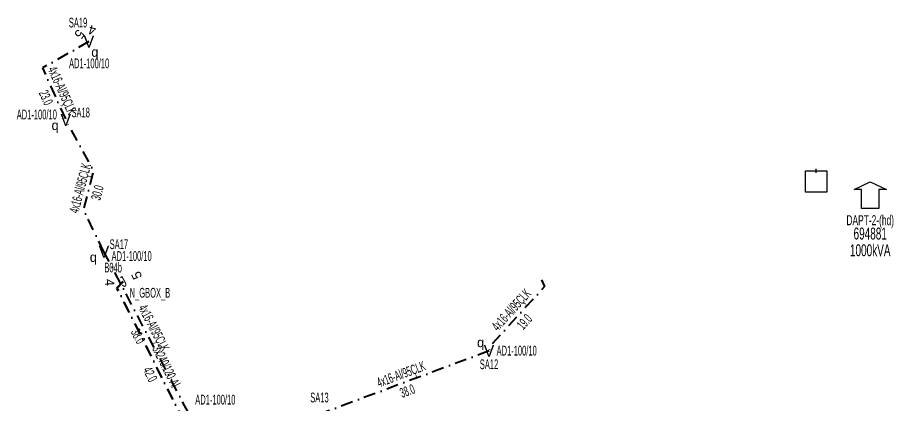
# Model space of a CAD drawing. Header units: millimetres. Extents: x 568462 to 571186, y 4080123 to 4081617.
# Drawn here: x 570412.9 to 570596.7, y 4081315.9 to 4081397.3 of the extents above; entities that cross this region are included whole.
import ezdxf
from ezdxf.enums import TextEntityAlignment as Align

# ---------------------------------------------------------------- set-up
doc = ezdxf.new("R2010")
doc.units = ezdxf.units.MM
doc.linetypes.add('DASHDOT', pattern=[5, 2.5, -1.25, 0, -1.25])
for name, color, linetype, lineweight in [('DIREK_AYD_YENI', 152, 'Continuous', 25), ('DIREK_BOX_YENI', 5, 'Continuous', 25), ('HAT_AYD_YERALTI_YENI', 4, 'DASHDOT', 40), ('HAT_BOX_YERALTI_YENI', 5, 'DASHDOT', 50), ('TRAFO_MEVCUT', 5, 'Continuous', 30)]:
    doc.layers.add(name, color=color, linetype=linetype, lineweight=lineweight)
doc.styles.add('Direk', font='B_CAD')
doc.styles.get("Standard").update_dxf_attribs({"font": 'Arial'})

# ---------------------------------------------------------------- blocks, each defined once
blk = doc.blocks.new('MEV_BINA_KARE')
at = {"layer": 'TRAFO_MEVCUT', "linetype": 'Continuous'}
for p, q in [((-2.25, -2.25), (-2.25, 2.25)), ((-2.25, 2.25), (2.25, 2.25)), ((0, 1.8), (0, 2.7)), ((2.25, 2.25), (2.25, -2.25)), ((2.25, -2.25), (-2.25, -2.25))]:
    blk.add_line(p, q, dxfattribs=at)
blk = doc.blocks.new('MEV_DAPT')
at = {"layer": 'TRAFO_MEVCUT', "linetype": 'Continuous'}
for p, q in [((-3.4, 2), (0, 3.6)), ((-1.8, 2), (-3.4, 2)), ((-1.8, -2), (-1.8, 2)), ((0, 3.6), (3.4, 2)), ((3.4, 2), (1.8, 2)), ((1.8, 2), (1.8, -2)), ((1.8, -2), (-1.8, -2))]:
    blk.add_line(p, q, dxfattribs=at)

msp = doc.modelspace()

# ---------------------------------------------------------------- linework, layer by layer
at = {"layer": 'HAT_AYD_YERALTI_YENI', "flags": 128}
for points in [[(570427.867492, 4081392.231388), (570418.133329, 4081386.703345), (570423.005946, 4081375.816375)], [(570431.020489, 4081348.170932), (570426.731366, 4081356.948923), (570428.894514, 4081365.120813), (570423.005946, 4081375.816375)], [(570448.68073, 4081314.524002), (570431.020489, 4081348.170932)], [(570522.79593, 4081342.256887), (570523.452234, 4081340.895421), (570512.266728, 4081328.600609), (570511.805, 4081327.399)], [(570511.805, 4081327.399), (570476.202515, 4081314.11506)]]:
    msp.add_lwpolyline(points, dxfattribs=at)
at = {"layer": 'HAT_BOX_YERALTI_YENI', "flags": 128}
msp.add_lwpolyline([(570435.020248, 4081341.91458), (570433.748043, 4081340.566888), (570451.053222, 4081306.076706), (570452.637824, 4081306.982166)], dxfattribs=at)

# ---------------------------------------------------------------- block references
at = {"layer": 'TRAFO_MEVCUT'}
for name, p in [('MEV_BINA_KARE', (570580.431, 4081362.886)), ('MEV_BINA_KARE', (570580.431, 4081362.886)), ('MEV_DAPT', (570591.789616, 4081359.238089)), ('MEV_DAPT', (570591.789616, 4081359.238089))]:
    msp.add_blockref(name, p, dxfattribs=at)

# ---------------------------------------------------------------- texts
at = {"layer": 'DIREK_AYD_YENI', "width": 0.53}
for s, p in [('SA19', (570425.584256, 4081396.22537)), ('AD1-100/10', (570427.905054, 4081387.671513)), ('SA18', (570426.138937, 4081377.37662)), ('AD1-100/10', (570416.929581, 4081376.950638)), ('SA17', (570434.142681, 4081349.752676)), ('AD1-100/10', (570436.823285, 4081347.278367)), ('AD1-100/10', (570517.607796, 4081327.441891)), ('SA12', (570511.810935, 4081324.589124)), ('AD1-100/10', (570454.3808, 4081317.16981)), ('SA13', (570476.232583, 4081317.614931))]:
    msp.add_text(s, height=2.05, dxfattribs=at).set_placement(p, align=Align.MIDDLE_CENTER)
at = {"layer": 'DIREK_AYD_YENI', "color": 32, "style": 'Direk'}
for s, rotation, p in [('4', 164.592298, (570428.531706, 4081394.641538)), ('5', 232.092297, (570425.894988, 4081393.767367))]:
    msp.add_text(s, height=2, rotation=rotation, dxfattribs=at).set_placement(p, align=Align.MIDDLE_CENTER)
at = {"layer": 'DIREK_AYD_YENI', "style": 'Direk'}
for p in [(570427.867492, 4081392.231388), (570423.005946, 4081375.816375), (570431.020489, 4081348.170932), (570511.805, 4081327.399)]:
    msp.add_text('V', height=2.5, dxfattribs=at).set_placement(p, align=Align.MIDDLE_CENTER)
at = {"layer": 'DIREK_AYD_YENI', "color": 4, "style": 'Direk'}
for p in [(570429.102055, 4081390.057485), (570420.768095, 4081374.701914), (570428.790351, 4081347.041114), (570510.045866, 4081329.175358)]:
    msp.add_text('q', height=2, dxfattribs=at).set_placement(p, align=Align.MIDDLE_CENTER)
at = {"layer": 'DIREK_BOX_YENI', "width": 0.53}
for s, p in [('B04b', (570432.941852, 4081344.864205)), ('N_GBOX_B', (570440.663916, 4081339.577177))]:
    msp.add_text(s, height=2.05, dxfattribs=at).set_placement(p, align=Align.MIDDLE_CENTER)
at = {"layer": 'DIREK_BOX_YENI', "color": 32, "style": 'Direk'}
for s, rotation, p in [('5', 113.551735, (570437.877859, 4081343.207528)), ('4', 273.785247, (570432.19926, 4081341.729342))]:
    msp.add_text(s, height=2, rotation=rotation, dxfattribs=at).set_placement(p, align=Align.MIDDLE_CENTER)
at = {"layer": 'DIREK_BOX_YENI', "style": 'Direk', "width": 0.8}
msp.add_text('J', height=2.25, rotation=28.040153, dxfattribs=at).set_placement((570435.020248, 4081341.91458), align=Align.MIDDLE_CENTER)
at = {"layer": 'HAT_AYD_YERALTI_YENI', "lineweight": 30, "width": 0.53}
for rotation, p in [(294.111574, (570421.345477, 4081381.607098)), (75.17352, (570426.991241, 4081361.252376)), (407.704876, (570517.230746, 4081335.320022)), (297.693603, (570440.603238, 4081331.742499)), (380.461468, (570493.706617, 4081321.553401))]:
    msp.add_text('4x16-Al/95ÇLK', height=2.05, rotation=rotation, dxfattribs=at).set_placement(p, align=Align.CENTER)
for s, rotation, p in [('23.0', 294.111574, (570419.793799, 4081380.912622)), ('30.0', 75.17352, (570428.63464, 4081360.817359)), ('19.0', 407.704876, (570518.488216, 4081334.176008)), ('38.0', 297.693603, (570439.09798, 4081330.952435)), ('38.0', 380.461468, (570494.300898, 4081319.960658))]:
    msp.add_text(s, height=2.05, rotation=rotation, dxfattribs=at).set_placement(p, align=Align.TOP_CENTER)
at = {"layer": 'HAT_BOX_YERALTI_YENI', "lineweight": 30, "width": 0.53}
msp.add_text('3x240/120-Al', height=2.05, rotation=296.64485, dxfattribs=at).set_placement((570443.160365, 4081323.702987), align=Align.CENTER)
msp.add_text('42.0', height=2.05, rotation=296.64485, dxfattribs=at).set_placement((570441.6409, 4081322.940607), align=Align.TOP_CENTER)
at = {"layer": 'TRAFO_MEVCUT', "width": 0.6}
for s, height, p in [('DAPT-2-(hd)', 2.1, (570591.789616, 4081353.738089)), ('DAPT-2-(hd)', 2.1, (570591.789616, 4081353.738089)), ('694881', 2.5, (570591.789616, 4081350.738089)), ('694881', 2.5, (570591.789616, 4081350.738089)), ('1000kVA', 2.5, (570591.789616, 4081347.238089)), ('1000kVA', 2.5, (570591.789616, 4081347.238089))]:
    msp.add_text(s, height=height, dxfattribs=at).set_placement(p, align=Align.CENTER)

doc.saveas('drawing.dxf')
